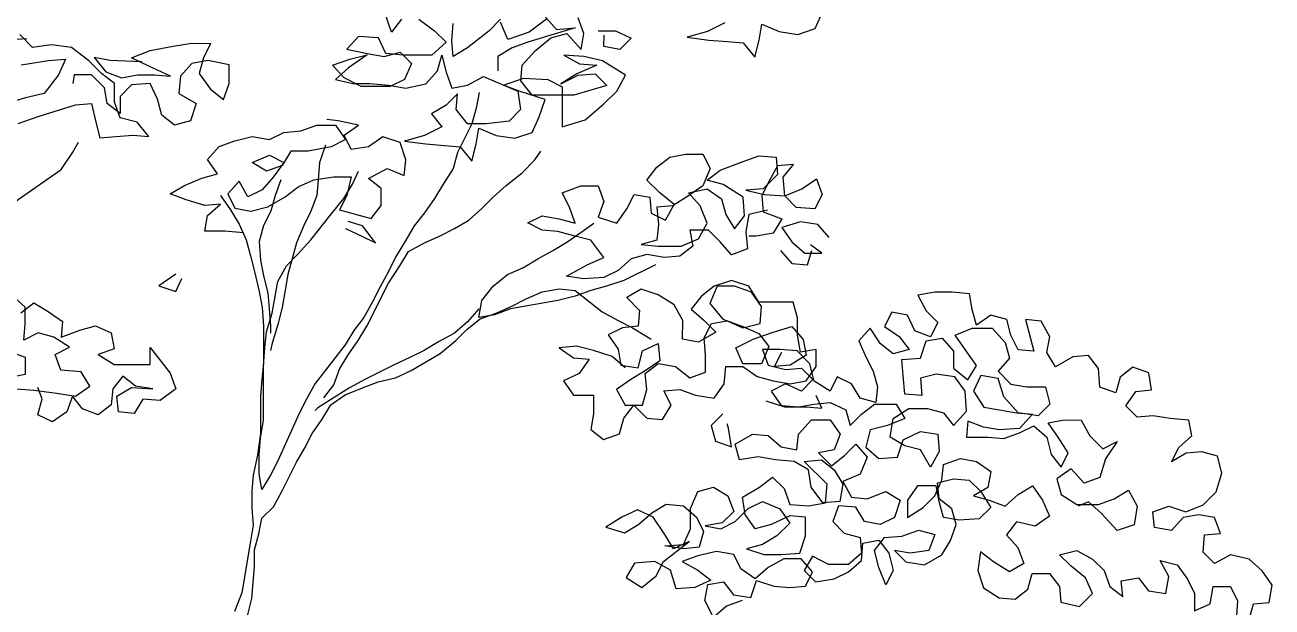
# Model space of a CAD drawing. Header units: inches. Extents: x 350994 to 353538, y 1581369 to 1583842.
# Drawn here: x 351262.509 to 351263.924, y 1583051.254 to 1583051.915 of the extents above; entities that cross this region are included whole.
import ezdxf

# ---------------------------------------------------------------- set-up
doc = ezdxf.new("R2010")
doc.units = ezdxf.units.IN
doc.header["$MEASUREMENT"] = 0
doc.linetypes.add('1', pattern=[0])
doc.layers.add('TREE', color=81, linetype='1')

# ---------------------------------------------------------------- blocks, each defined once
blk = doc.blocks.new('TREE_4')
at = {"color": 94}
for points in [[(1455.3, 7640.5), (1420.6, 7623.2), (1380.1, 7611.7), (1423.4, 7605.8), (1461, 7602.9), (1492.8, 7600), (1515.9, 7571.1), (1524.6, 7605.8), (1530.4, 7637.6), (1565.1, 7623.1), (1602.7, 7617.2), (1637.4, 7628.8), (1651.9, 7660.6)], [(1096.6, 7647.5), (1061.9, 7621.6), (1018.5, 7607.1), (1004.1, 7641.9)], [(1004.1, 7647.6), (981, 7624.5), (937.6, 7589.9), (908.6, 7572.5), (905.8, 7604.4), (908.7, 7639)], [(804.6, 7647.8), (784.3, 7621.8), (769.9, 7662.3)], [(839.3, 7647.8), (871.1, 7624.6), (894.2, 7601.5), (865.3, 7575.5), (807.4, 7575.5), (772.7, 7578.5), (758.3, 7610.3), (717.8, 7613.2), (694.7, 7587.2), (735.2, 7578.5), (769.8, 7572.7), (801.7, 7581.3), (824.8, 7558.2), (810.3, 7526.4), (781.4, 7511.9), (723.5, 7512), (688.9, 7529.4), (665.7, 7555.4), (700.5, 7567), (735.2, 7575.6), (697.5, 7549.6), (671.5, 7526.5), (706.2, 7517.8), (740.9, 7517.8), (778.5, 7514.8), (813.2, 7509), (853.6, 7517.7), (876.8, 7543.7), (885.5, 7575.5), (894.1, 7540.8), (905.7, 7508.9), (937.5, 7514.7), (969.3, 7532), (1038.7, 7503), (1044.4, 7465.4), (1021.3, 7442.3), (975, 7436.6), (937.4, 7436.6), (914.3, 7465.6), (917.2, 7497.4), (894.1, 7474.3), (865.2, 7456.9), (885.4, 7430.9), (850.7, 7413.6), (810.2, 7402.1), (853.5, 7396.2), (891.1, 7393.3), (922.9, 7390.4), (946, 7361.4), (954.7, 7396.1), (960.5, 7427.9), (995.2, 7413.4), (1032.8, 7407.6), (1067.5, 7419.2), (1082, 7451), (1093.6, 7485.6), (1041.6, 7503), (1009.8, 7514.6), (1050.3, 7529), (1099.4, 7526.1), (1128.3, 7511.6), (1128.2, 7430.7), (1174.5, 7445.1), (1212.1, 7476.9), (1238.2, 7502.9), (1255.6, 7534.6), (1209.3, 7563.6), (1171.7, 7572.3), (1131.3, 7575.2), (1163.1, 7557.9), (1197.7, 7554.9), (1157.3, 7537.6), (1125.4, 7517.4), (1160.1, 7534.7), (1194.8, 7537.6), (1217.9, 7514.4), (1151.4, 7494.3), (1067.6, 7494.3), (1044.5, 7523.3), (1047.4, 7555.1), (1073.4, 7584), (1105.3, 7610), (1137.1, 7618.6), (1166, 7586.8), (1171.8, 7618.6), (1160.2, 7650.4)], [(1090.9, 7656.2), (1116.9, 7627.3), (1154.4, 7630.1), (1105.3, 7615.7), (1059, 7601.3), (1027.2, 7589.8), (998.3, 7572.5), (998.2, 7543.6)], [(32.4, 7437.5), (72.9, 7451.9), (148.1, 7474.9), (179.9, 7477.8), (188.6, 7440.2), (197.2, 7408.4), (229, 7411.3), (263.7, 7414.1), (295.5, 7411.2), (272.4, 7440.1), (237.7, 7448.8), (226.2, 7480.7), (226.2, 7518.2), (200.2, 7538.5), (174.2, 7564.5), (139.6, 7590.6), (99.1, 7596.4), (61.5, 7590.7), (35.5, 7616.7)], [(38.3, 7556), (93.3, 7564.6), (128, 7567.5), (113.5, 7535.7), (84.5, 7498.1), (46.9, 7489.5), (9.3, 7478)], [(1200.7, 7624.3), (1235.4, 7624.3), (1267.2, 7609.8), (1244, 7586.7), (1212.2, 7592.5), (1212.3, 7615.6)], [(49.9, 7608), (6.6, 7605.2), (-31, 7599.4), (-71.5, 7596.6), (-39.7, 7587.9), (0.8, 7573.4), (21, 7573.4)], [(281.2, 7561.6), (217.6, 7564.5), (185.8, 7570.3), (208.9, 7541.4), (240.7, 7529.8), (272.5, 7535.5), (307.2, 7535.5), (339, 7532.6), (295.7, 7552.9), (261, 7570.2), (298.6, 7584.7), (344.8, 7593.3), (382.4, 7599.1), (420, 7599), (405.5, 7570.1), (396.8, 7538.3), (419.9, 7506.5), (445.9, 7486.2), (457.5, 7518), (457.6, 7555.6), (414.2, 7564.3), (382.4, 7558.6), (359.2, 7532.6), (356.3, 7497.9), (391, 7477.6), (379.4, 7442.9), (347.6, 7434.3), (321.6, 7454.5), (312.9, 7486.4), (298.5, 7518.2), (260.9, 7515.3), (237.8, 7492.2), (237.7, 7457.5), (211.7, 7477.8), (206, 7509.6), (180, 7535.6), (145.3, 7535.7), (142.4, 7518.3)], [(960.6, 7500.2), (954.8, 7468.4), (946.1, 7436.6), (917.1, 7378.8), (908.4, 7347), (888.2, 7315.2), (870.8, 7286.3), (850.5, 7257.4), (830.3, 7231.4), (812.9, 7202.5), (792.6, 7167.9), (778.1, 7139), (760.7, 7107.2), (746.3, 7078.3), (728.9, 7046.5), (708.6, 7020.5), (691.3, 6991.6), (630.5, 6913.6), (613.1, 6881.8), (598.6, 6852.9), (555.1, 6757.5), (540.7, 6728.6), (523.3, 6699.7), (517.5, 6731.5), (517.6, 6769.1), (520.5, 6803.8), (526.3, 6838.5), (526.4, 6948.4), (529.3, 6986), (532.3, 7017.8), (543.9, 7055.3), (555.5, 7118.9), (572.9, 7150.7), (596, 7173.8), (622.1, 7202.7), (662.6, 7254.7), (688.6, 7286.5), (706, 7315.4), (717.6, 7341.4)], [(486.2, 7217.3), (448.6, 7220.2), (408.1, 7220.3), (413.9, 7252.1), (440, 7275.2), (408.2, 7272.3), (370.6, 7283.9), (338.8, 7295.5), (367.7, 7312.8), (402.4, 7327.3), (434.2, 7335.9), (414, 7364.8), (437.2, 7390.8), (469, 7402.4), (503.7, 7411), (538.4, 7405.2), (567.3, 7419.6), (602, 7422.5), (633.8, 7434), (671.4, 7434), (691.6, 7405.1), (662.7, 7390.6), (616.4, 7382), (581.7, 7382), (564.4, 7353.1), (532.5, 7341.6), (503.7, 7359), (538.4, 7373.4), (567.3, 7358.9), (547, 7330), (523.8, 7304), (494.9, 7289.6), (477.6, 7321.4), (454.4, 7295.4), (468.9, 7266.5), (500.7, 7260.7), (535.4, 7269.3), (570.1, 7289.5), (596.1, 7309.7), (627.9, 7324.2), (668.4, 7329.9), (703.1, 7329.9), (694.4, 7292.3), (679.9, 7263.4), (743.5, 7246), (763.8, 7272), (763.8, 7306.7), (737.8, 7326.9), (775.4, 7347.1), (810.1, 7332.7), (813, 7364.5), (801.5, 7399.2), (766.8, 7410.8), (737.9, 7390.6), (703.2, 7384.8), (688.7, 7413.7), (717.7, 7433.9), (677.2, 7442.7), (654.1, 7445.6)], [(0.4, 7157), (-8.3, 7191.7), (-14, 7226.4), (0.5, 7258.2), (32.3, 7284.2), (119.1, 7344.9), (142.3, 7379.5), (153.8, 7399.8)], [(651.1, 7393.5), (639.5, 7358.8), (636.6, 7324.1), (633.7, 7292.3), (622.1, 7260.5), (607.6, 7231.7), (593.1, 7197), (575.7, 7133.4), (569.9, 7101.6), (564.1, 7066.9), (555.4, 7032.2), (543.8, 6994.6), (540.9, 6980.2)], [(647.8, 6884.7), (668, 6910.7), (679.6, 6942.5), (697, 6971.4), (717.3, 7000.2), (734.7, 7029.1), (778.1, 7115.8), (801.3, 7150.5), (818.6, 7179.4), (850.5, 7196.7), (882.3, 7211.2), (911.2, 7225.6), (940.1, 7242.9), (966.2, 7266), (989.3, 7289.1), (1015.4, 7312.2), (1047.2, 7338.2), (1073.2, 7364.2), (1084.8, 7381.6)], [(1541.5, 7262.6), (1503.9, 7254), (1498.1, 7219.3), (1501, 7184.6), (1469.2, 7173), (1446.1, 7199.1), (1423, 7222.2), (1385.4, 7222.3), (1391.1, 7190.5), (1365.1, 7170.2), (1333.3, 7167.4), (1298.6, 7173.2), (1266.8, 7164.5), (1240.7, 7141.4), (1211.8, 7127), (1171.3, 7124.2), (1136.6, 7130), (1180, 7153.1), (1211.8, 7167.5), (1185.9, 7202.2), (1151.2, 7210.9), (1119.4, 7219.6), (1087.6, 7222.5), (1058.7, 7237), (1087.6, 7251.4), (1122.3, 7245.6), (1154.1, 7236.9), (1142.5, 7268.7), (1128.1, 7297.7), (1165.7, 7312.1), (1200.4, 7312.1), (1211.9, 7280.2), (1200.4, 7248.5), (1237.9, 7236.9), (1258.2, 7265.8), (1272.7, 7294.6), (1304.5, 7288.8), (1307.3, 7257), (1336.2, 7242.5), (1353.6, 7274.3), (1324.7, 7297.5), (1298.7, 7323.5), (1319, 7349.5), (1345, 7369.8), (1376.8, 7375.5), (1411.5, 7375.5), (1426, 7346.6), (1411.5, 7311.9), (1382.5, 7291.7), (1350.7, 7271.4), (1318.9, 7268.6), (1321.8, 7233.9), (1318.9, 7202.1), (1287, 7193.4), (1321.7, 7190.5), (1368, 7190.5), (1402.7, 7204.9), (1420.1, 7236.7), (1405.7, 7271.4), (1382.6, 7297.4), (1420.1, 7306.1), (1449, 7285.8), (1457.7, 7254), (1475, 7225.1), (1495.3, 7251.1), (1492.4, 7288.7), (1452, 7314.7), (1420.2, 7323.4), (1446.2, 7343.6), (1492.5, 7360.9), (1524.3, 7372.5), (1559, 7369.6), (1561.8, 7334.9), (1532.9, 7306), (1498.2, 7303.1), (1535.8, 7294.4), (1576.3, 7291.5), (1611, 7305.9), (1639.9, 7326.1), (1651.4, 7294.3), (1637, 7265.4), (1599.4, 7268.3), (1576.3, 7291.5), (1573.4, 7329.1), (1593.7, 7355.1), (1561.9, 7352.2), (1544.5, 7320.4), (1530, 7291.5), (1532.9, 7259.7), (1570.4, 7245.2), (1553.1, 7216.3), (1518.4, 7210.6), (1503.9, 7210.6)], [(561.4, 7324.2), (549.9, 7292.4), (541.1, 7260.6), (526.7, 7231.7), (518, 7199.9), (520.8, 7162.3), (526.6, 7130.5), (535.2, 7095.8), (538.1, 7064), (540.9, 7029.3), (540.9, 7014.9)], [(440, 7292.5), (460.2, 7263.6), (477.5, 7234.7), (491.9, 7202.8), (500.6, 7171), (509.2, 7136.3), (517.9, 7098.7), (523.6, 7066.9), (526.5, 7029.3), (526.4, 6954.2), (523.5, 6922.4), (520.6, 6887.7), (520.5, 6812.5), (514.7, 6769.1), (506, 6728.7), (503, 6696.9), (503, 6662.2), (505.9, 6627.5), (500.1, 6595.7), (482.6, 6491.6), (468.1, 6454)], [(691.5, 7225.8), (723.3, 7211.3), (752.2, 7196.8), (726.2, 7231.5), (697.3, 7240.2)], [(1315.9, 7152.9), (1252.3, 7121.2), (1217.6, 7109.7), (1185.8, 7101), (1153.9, 7089.5), (1119.2, 7080.8), (1023.8, 7063.6), (992, 7052), (960.2, 7046.3), (966, 7081), (989.2, 7109.9), (1018.1, 7133), (1049.9, 7147.4), (1078.8, 7164.7), (1110.7, 7182), (1139.6, 7199.4), (1168.5, 7219.6), (1191.7, 7236.9)], [(1665.8, 7207.6), (1642.7, 7233.6), (1608, 7239.4), (1570.4, 7227.9), (1590.6, 7198.9), (1616.6, 7175.8), (1651.3, 7175.8), (1628.2, 7193.1)], [(1567.5, 7181.6), (1590.6, 7155.6), (1622.4, 7152.7), (1631.1, 7181.6)], [(350.2, 7133.6), (315.5, 7110.5), (350.2, 7098.9), (361.8, 7124.9)], [(1255, 6944.8), (1229, 6968), (1191.4, 6979.6), (1156.7, 6988.3), (1122, 6985.4), (1150.9, 6965.2), (1182.7, 6962.2), (1162.5, 6933.3), (1130.7, 6918.9), (1150.9, 6890), (1191.4, 6889.9), (1191.3, 6852.4), (1185.5, 6820.6), (1211.5, 6800.3), (1243.3, 6811.8), (1252, 6843.6), (1272.3, 6869.6), (1298.3, 6843.6), (1330.1, 6840.7), (1347.5, 6869.6), (1333, 6898.5), (1364.8, 6901.3), (1396.6, 6889.8), (1434.2, 6883.9), (1454.5, 6912.8), (1457.4, 6947.5), (1492.1, 6947.5), (1521, 6927.2), (1552.8, 6918.5), (1587.5, 6912.7), (1619.3, 6918.5), (1639.6, 6947.4), (1639.6, 6982.1), (1607.8, 6976.3), (1602, 7011), (1602.1, 7045.7), (1593.4, 7077.5), (1524, 7077.6), (1503.8, 7109.4), (1469.1, 7121), (1434.4, 7109.5), (1408.4, 7089.2), (1388.1, 7063.2), (1414.1, 7040.1), (1437.2, 7016.9), (1402.5, 6996.7), (1370.7, 7002.5), (1370.8, 7040.1), (1353.4, 7071.9), (1321.6, 7092.2), (1287, 7103.8), (1258, 7086.5), (1284, 7060.4), (1281.1, 7028.6), (1249.3, 7025.8), (1220.4, 7011.4), (1240.6, 6982.4), (1246.3, 6950.6), (1281, 6944.8), (1289.7, 6979.5), (1321.6, 6993.9), (1324.4, 6959.2), (1295.5, 6939), (1266.6, 6921.7), (1237.6, 6901.5), (1254.9, 6869.6), (1289.6, 6869.6), (1298.3, 6901.4), (1295.5, 6933.2), (1321.5, 6953.4), (1356.2, 6947.6), (1385.1, 6924.5), (1416.9, 6936), (1416.9, 6970.7), (1414.1, 7005.4), (1428.6, 7034.3), (1460.4, 7040), (1492.2, 7025.6), (1526.9, 7034.2), (1529.8, 7068.9), (1509.6, 7097.8), (1474.9, 7109.4), (1440.2, 7109.5), (1425.7, 7074.8), (1451.7, 7042.9), (1492.2, 7028.4), (1524, 7014), (1544.2, 6987.9), (1529.7, 6953.2), (1492.1, 6953.3), (1477.7, 6985.1), (1512.4, 7002.4), (1552.9, 7016.8), (1590.5, 7028.4), (1613.6, 7002.3), (1619.3, 6970.5), (1587.5, 6950.3), (1555.7, 6947.4), (1570.2, 6976.3)], [(14.7, 6977.8), (46.5, 6966.2), (46.4, 6931.5), (3.1, 6922.8)], [(29.1, 6902.6), (63.8, 6899.6), (110, 6893.8), (147.6, 6888), (176.5, 6908.2), (159.2, 6937.1), (118.7, 6940.1), (107.2, 6971.9), (136.1, 6986.3), (104.3, 7006.6), (72.5, 7015.3), (43.6, 7000.9), (46.5, 7032.7), (46.6, 7067.4), (20.6, 7090.5)], [(37.9, 7055.8), (63.9, 7076), (92.8, 7058.6), (121.7, 7038.4), (118.8, 7006.6), (156.4, 7021), (188.2, 7029.6), (220, 7015.2), (225.7, 6983.3), (193.9, 6971.8), (225.7, 6951.5), (298, 6951.5), (298, 6986.2), (338.5, 6934.1), (350, 6902.3), (318.2, 6879.2), (283.5, 6882.1), (266.1, 6853.2), (234.3, 6856.1), (231.4, 6887.9), (260.4, 6905.3), (303.7, 6902.3), (269, 6908.1), (243, 6928.4), (222.8, 6902.4), (219.9, 6870.6), (193.8, 6850.4), (162, 6862), (141.8, 6888), (130.2, 6856.2), (101.3, 6836), (72.4, 6850.5), (81.1, 6882.3), (72.4, 6905.4)], [(494.1, 6445.3), (502.8, 6480), (508.7, 6543.6), (508.7, 6578.3), (517.4, 6610.1), (523.2, 6641.9), (546.4, 6665), (563.8, 6696.8), (592.7, 6754.6), (610.1, 6783.5), (624.6, 6812.4), (644.9, 6841.3), (662.2, 6870.2), (691.2, 6890.4), (725.9, 6904.8), (757.7, 6916.4), (792.4, 6925), (824.2, 6939.4), (882.1, 6974.1), (913.9, 7000.1), (937, 7023.2), (963.1, 7043.4), (994.9, 7054.9), (1026.7, 7069.4), (1055.6, 7083.8), (1087.5, 7098.2), (1122.2, 7104), (1154, 7101), (1182.9, 7077.9), (1208.9, 7057.6), (1240.6, 7040.2), (1269.5, 7025.8), (1298.4, 7008.4), (1307.1, 7002.6)], [(1490.8, 6476.1), (1458.9, 6464.5), (1432.9, 6441.4), (1415.6, 6476.1), (1421.4, 6507.9), (1453.2, 6513.7), (1473.4, 6487.6), (1508.1, 6481.8), (1519.7, 6516.5), (1554.4, 6504.9), (1586.2, 6502), (1618, 6504.9), (1632.5, 6533.8), (1609.4, 6559.8), (1574.7, 6559.8), (1542.9, 6542.5), (1516.8, 6519.4), (1487.9, 6539.7), (1473.5, 6568.6), (1438.8, 6574.4), (1401.2, 6565.8), (1369.4, 6554.2), (1401.2, 6536.9), (1427.2, 6516.6), (1395.4, 6502.2), (1357.8, 6499.3), (1346.2, 6536.9), (1314.5, 6554.3), (1274, 6551.4), (1256.6, 6522.5), (1288.4, 6502.3), (1317.3, 6525.4), (1331.8, 6554.3), (1383.9, 6594.7), (1352.1, 6580.3), (1334.7, 6609.2), (1311.6, 6643.9), (1279.9, 6658.4), (1248, 6644), (1216.2, 6623.8), (1253.8, 6612.2), (1282.7, 6629.5), (1308.8, 6652.6), (1337.7, 6669.9), (1372.4, 6667), (1398.4, 6643.8), (1412.8, 6614.9), (1404.1, 6583.1), (1372.3, 6580.3), (1334.7, 6586.1), (1372.3, 6588.9), (1386.8, 6620.7), (1386.8, 6661.2), (1401.3, 6695.9), (1433.1, 6704.5), (1462, 6687.2), (1473.6, 6655.3), (1450.4, 6632.2), (1415.7, 6626.5), (1447.5, 6620.7), (1476.4, 6635.1), (1502.5, 6661.1), (1531.4, 6675.5), (1566.1, 6661), (1586.3, 6632.1), (1560.3, 6606.1), (1531.3, 6588.8), (1499.5, 6580.1), (1534.2, 6568.6), (1568.9, 6568.5), (1606.5, 6571.4), (1618.1, 6606.1), (1618.1, 6643.6), (1586.3, 6646.6), (1548.7, 6629.3), (1516.9, 6620.6), (1496.7, 6649.5), (1490.9, 6684.2), (1525.7, 6704.4), (1551.7, 6724.7), (1574.8, 6701.5), (1586.3, 6669.7), (1623.9, 6666.8), (1658.6, 6672.5), (1661.6, 6710.1), (1615.3, 6756.4), (1650, 6759.3), (1676, 6739), (1693.4, 6710.1), (1687.5, 6675.4), (1652.8, 6672.5), (1629.7, 6704.4), (1624, 6739.1), (1595.1, 6756.4), (1557.5, 6759.4), (1522.8, 6765.2), (1485.2, 6759.4), (1476.6, 6791.2), (1511.3, 6811.4), (1543.1, 6808.5), (1569.1, 6785.4), (1600.9, 6779.6), (1603.8, 6811.4), (1629.9, 6840.2), (1667.5, 6840.2), (1687.7, 6811.3), (1676.1, 6779.5), (1644.3, 6773.7), (1670.3, 6747.7), (1696.3, 6767.9), (1719.5, 6791), (1742.6, 6765), (1728.1, 6730.3), (1693.4, 6715.9), (1710.7, 6684), (1742.5, 6681.1), (1780.1, 6695.5), (1809, 6678.2), (1797.4, 6643.5), (1768.5, 6629.1), (1736.7, 6634.9), (1719.3, 6663.8), (1684.6, 6666.7), (1673.1, 6634.9), (1696.2, 6611.8), (1728, 6603.1), (1730.8, 6571.3), (1704.8, 6548.2), (1664.3, 6548.2), (1632.5, 6565.6), (1615.1, 6536.7), (1638.2, 6513.5), (1675.8, 6519.3), (1704.8, 6533.7), (1730.8, 6556.8), (1733.7, 6591.5), (1765.5, 6597.3), (1785.8, 6571.2), (1794.4, 6536.5), (1779.9, 6507.6), (1765.5, 6542.3), (1756.8, 6577), (1777.1, 6603), (1811.8, 6605.9), (1846.5, 6617.4), (1878.3, 6608.7), (1866.7, 6576.9), (1829.1, 6571.2), (1797.3, 6577), (1820.4, 6553.8), (1858, 6548), (1892.7, 6568.2), (1910.1, 6597.1), (1921.7, 6628.9), (1913.1, 6660.7), (1887.1, 6681), (1884.2, 6712.8), (1916, 6721.4), (1947.8, 6718.5), (1970.9, 6695.4), (1991.1, 6663.5), (1968, 6640.4), (1927.5, 6637.6), (1895.7, 6643.4), (1887, 6675.2), (1881.3, 6707), (1843.7, 6707), (1823.4, 6678.2), (1823.4, 6643.5), (1855.2, 6663.7), (1878.4, 6686.8), (1892.9, 6718.6), (1895.8, 6750.4), (1930.5, 6761.9), (1962.3, 6756.1), (1991.2, 6735.8), (1985.4, 6704), (1956.4, 6686.7), (1988.2, 6678), (2020, 6666.4), (2046.1, 6689.5), (2075, 6706.8), (2095.2, 6677.9), (2109.7, 6646.1), (2080.7, 6625.9), (2043.1, 6634.6), (2022.9, 6608.6), (2046, 6582.5), (2057.5, 6550.7), (2028.6, 6533.4), (1996.8, 6553.7), (1970.8, 6573.9), (1965, 6536.4), (1976.5, 6501.6), (2008.3, 6481.4), (2040.1, 6478.5), (2066.1, 6498.7), (2074.8, 6530.5), (2109.5, 6530.4), (2129.8, 6504.4), (2132.6, 6472.6), (2170.2, 6463.9), (2196.2, 6489.9), (2181.8, 6521.7), (2152.9, 6544.9), (2129.8, 6568), (2164.5, 6576.6), (2196.3, 6559.3), (2219.4, 6536.1), (2231, 6504.3), (2257, 6484), (2254.1, 6515.8), (2288.8, 6521.6), (2309, 6495.6), (2343.7, 6489.7), (2349.5, 6524.4), (2332.2, 6556.3), (2366.9, 6547.5), (2387.1, 6518.6), (2401.5, 6489.7), (2401.5, 6455), (2433.3, 6469.4), (2439.1, 6504.1), (2473.8, 6504.1), (2488.3, 6475.2), (2485.3, 6434.7)], [(2511.4, 6437.5), (2520.1, 6469.3), (2551.9, 6472.2), (2557.7, 6506.9), (2537.5, 6535.8), (2511.5, 6559), (2473.9, 6567.7), (2442.1, 6550.4), (2419, 6573.5), (2421.9, 6608.2), (2453.7, 6611.1), (2442.1, 6642.9), (2410.3, 6648.7), (2378.5, 6643), (2355.4, 6617), (2320.7, 6622.8), (2317.8, 6654.6), (2349.6, 6666.1), (2384.3, 6654.5), (2419, 6668.9), (2445.1, 6694.9), (2456.7, 6732.5), (2448, 6767.2), (2416.2, 6775.9), (2384.4, 6773.1), (2355.5, 6755.7), (2370, 6784.6), (2396, 6807.7), (2390.3, 6839.5), (2352.7, 6842.5), (2318, 6848.3), (2286.2, 6845.4), (2263.1, 6868.6), (2283.4, 6897.5), (2315.2, 6900.3), (2309.4, 6935), (2277.6, 6946.6), (2251.6, 6926.4), (2242.9, 6894.6), (2211.1, 6906.2), (2208.2, 6943.8), (2188, 6969.8), (2156.2, 6967), (2121.5, 6946.8), (2104.2, 6975.7), (2110, 7007.5), (2092.7, 7039.3), (2060.9, 7042.2), (2078.2, 6978.6), (2046.3, 6981.5), (2031.9, 7010.5), (2023.3, 7042.3), (1991.5, 7051), (1962.5, 7030.8), (1953.9, 7062.6), (1948.1, 7094.4), (1913.5, 7097.3), (1878.8, 7097.3), (1844.1, 7091.6), (1861.4, 7059.8), (1884.5, 7036.6), (1870, 7007.7), (1838.2, 7019.3), (1823.8, 7051.1), (1792, 7056.9), (1777.5, 7028), (1806.4, 7007.8), (1826.6, 6981.7), (1794.8, 6973.1), (1768.8, 6993.4), (1748.6, 7025.2), (1725.4, 6999.2), (1739.9, 6967.4), (1754.3, 6938.4), (1762.9, 6906.6), (1760, 6874.8), (1728.2, 6883.5), (1710.9, 6912.5), (1682, 6926.9), (1667.5, 6898), (1635.7, 6918.3), (1627.1, 6953), (1601.1, 6979.1), (1566.4, 6982), (1531.7, 6982), (1543.2, 6950.2), (1577.9, 6941.5), (1609.7, 6944.4), (1632.8, 6921.2), (1609.7, 6898.1), (1577.9, 6912.6), (1549, 6898.1), (1569.2, 6869.2), (1603.9, 6866.3), (1635.7, 6872), (1667.5, 6874.9), (1699.3, 6860.4), (1707.9, 6828.6), (1731.1, 6851.7), (1757.1, 6871.9), (1800.5, 6871.9), (1817.8, 6843), (1783.1, 6828.5), (1748.4, 6819.9), (1739.7, 6785.2), (1765.7, 6762.1), (1803.3, 6764.9), (1814.9, 6799.6), (1849.6, 6816.9), (1884.3, 6811.1), (1887.1, 6776.4), (1869.8, 6744.6), (1849.6, 6779.3), (1817.8, 6788), (1788.9, 6805.4), (1794.7, 6843), (1826.5, 6863.2), (1864.1, 6863.2), (1895.9, 6854.5), (1916.1, 6828.4), (1942.1, 6857.3), (1939.3, 6897.8), (1919.1, 6926.7), (1881.5, 6932.5), (1849.7, 6923.9), (1852.5, 6889.2), (1817.9, 6892.1), (1815, 6929.7), (1812.1, 6961.5), (1849.7, 6964.4), (1861.3, 6999.1), (1893.1, 7004.8), (1916.2, 6978.8), (1916.2, 6944.1), (1945.1, 6920.9), (1962.5, 6949.8), (1939.4, 6981.6), (1919.2, 7010.6), (1953.9, 7025), (1994.3, 7025), (2020.3, 6996), (2029, 6964.2), (2005.8, 6938.2), (2031.8, 6912.2), (2063.6, 6906.3), (2101.2, 6906.3), (2109.9, 6871.6), (2086.7, 6848.5), (2046.2, 6854.3), (2017.3, 6886.2), (2005.8, 6923.7), (1971.1, 6929.6), (1956.6, 6897.8), (1976.9, 6865.9), (2008.7, 6860.1), (2043.3, 6854.3), (2075.1, 6851.4), (2049.1, 6822.5), (2008.6, 6819.7), (1976.8, 6825.5), (1945, 6837.1), (1942.1, 6805.3), (1985.5, 6805.2), (2017.3, 6802.3), (2049.1, 6813.8), (2078, 6828.3), (2104, 6805.1), (2112.7, 6770.4), (2132.9, 6744.4), (2147.4, 6773.3), (2127.1, 6805.1), (2106.9, 6834), (2138.7, 6839.8), (2173.4, 6839.7), (2190.8, 6807.9), (2216.8, 6781.9), (2245.7, 6796.3), (2222.5, 6761.6), (2210.9, 6724.1), (2179.1, 6712.5), (2153.1, 6741.5), (2124.2, 6721.2), (2132.8, 6689.4), (2164.6, 6669.2), (2208, 6669.1), (2239.8, 6680.7), (2268.7, 6698), (2286, 6666.2), (2280.2, 6628.6), (2245.5, 6617.1), (2213.7, 6651.8), (2187.7, 6674.9), (2167.5, 6666.3)], [(960.2, 7063.6), (937.1, 7037.6), (911, 7014.5), (879.2, 6997.2), (850.3, 6979.9), (821.3, 6965.5), (789.5, 6951), (731.7, 6922.2), (699.8, 6904.8), (636.2, 6864.4), (630.4, 6858.7)], [(1538.3, 6878.1), (1575.9, 6866.5), (1619.2, 6866.4), (1651, 6863.5), (1639.5, 6889.5)], [(1451.5, 6852.1), (1428.4, 6829), (1437, 6797.2), (1468.8, 6785.6), (1463.1, 6823.2), (1460.2, 6831.9)]]:
    blk.add_lwpolyline(points, dxfattribs=at)

msp = doc.modelspace()

# ---------------------------------------------------------------- block references
at = {"layer": 'TREE', "lineweight": 5, "xscale": 0.0005632341344607994, "yscale": 0.0005632341490127146, "zscale": 0.0005632341444477617}
msp.add_blockref('TREE_4', (351262.4834, 1583047.6142), dxfattribs=at)

doc.saveas('drawing.dxf')
